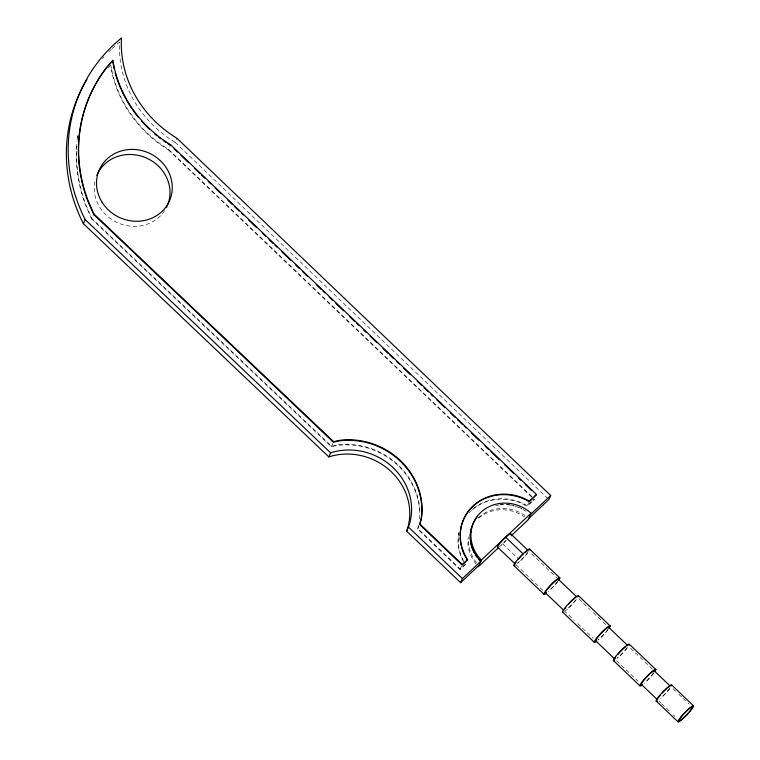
<?xml version="1.0" encoding="UTF-8"?>
<svg xmlns="http://www.w3.org/2000/svg" width="760" height="760" viewBox="0 0 760 760"><rect width="100%" height="100%" fill="white"/><g stroke="black" fill="none" stroke-linecap="round" stroke-linejoin="round"><path stroke-width="0.57" stroke-dasharray="3.8 2.85" d="M465.405 564.442L459.999 569.534L417.667 529.14L418.769 525.188M419.606 518.938A70.167 64.771 24.2 0 0 337.392 445.417L331.331 446.756L91.656 219.023L93.252 215.469M531.696 497.144L168.53 150.043L170.126 146.49M548.017 498.731L175.075 142.272L176.899 138.215M331.331 446.756L332.927 443.194M417.667 529.14L418.808 526.594M459.999 569.534L461.595 565.981M472.416 509.599A46.977 43.367 24.2 0 1 525.492 505.295L527.05 506.388L528.646 502.835M527.62 553.005L524.115 557.156A11.457 1.577 -46.3 0 1 518.025 563.122M108.309 67.972L110.589 65.36L112.014 73.093A123.205 113.743 24.2 0 0 160.35 144.6L168.53 150.043M465.633 563.939L460.227 569.021L417.895 528.628M532.086 501.353L527.278 505.884L525.721 504.792A46.977 43.367 24.2 0 0 470.972 510.587M532.893 500.603L534.489 499.092L527.05 506.388M499.31 546.953L506.056 540.607M531.686 553.859L550.078 571.415M550.914 572.214L556.767 577.799M578.835 598.851L589.95 609.463M593.37 612.731L607.059 625.793M630.534 648.194L652.726 669.38M673.037 688.76L675.545 691.153M678.899 694.355L682.252 697.556M683.088 698.355L688.959 703.959M502.654 543.808L518.614 559.037M516.059 564.813L543.647 591.147M563.996 610.565L574.256 620.359M577.686 623.628L593.085 638.324M616.55 660.725L637.896 681.093M659.072 701.299L660.744 702.905M661.589 703.703L669.968 711.702M673.322 714.903L674.994 716.5M531.924 496.631L168.758 149.53L160.578 144.096A123.205 113.743 24.2 0 1 112.243 72.589L111.017 65.959M91.656 219.023L85.756 205.656A156.227 144.229 24.2 0 1 76.997 141.341M669.75 688.066A9.415 1.292 -46.3 0 1 660.867 697.775M476.672 562.789A36.584 33.772 24.2 0 1 468.502 541.063M478.42 517.693A36.584 33.772 24.2 0 1 525.036 515.65M495.719 505.618A36.584 33.772 24.2 0 1 499.082 504.992M500.232 504.849A36.584 33.772 24.2 0 1 514.054 505.932M515.175 506.245A36.584 33.772 24.2 0 1 521.731 508.839M522.766 509.371A36.584 33.772 24.2 0 1 527.706 512.534M175.075 142.272A112.888 104.224 24.2 0 1 119.653 42.056A166.554 153.757 24.2 0 0 112.09 48.64M102.457 58.491A166.554 153.757 24.2 0 1 104.053 56.734M108.879 51.718A166.554 153.757 24.2 0 1 111.273 49.4M419.9 510.511A70.167 64.771 24.2 0 0 337.62 444.904L331.559 446.243L91.884 218.509L85.984 205.152A156.227 144.229 24.2 0 1 76.94 144.153M463.353 560.424A46.977 43.367 24.2 0 1 458.897 532.76M77.596 137.512A156.227 144.229 24.2 0 1 77.89 135.309M476.102 564.053A36.584 33.772 24.2 0 1 468.331 536.873M478.648 518.234A36.584 33.772 24.2 0 1 524.466 516.914M506.056 540.35A9.415 1.292 -46.3 0 1 501.049 545.253M500.346 504.602A36.584 33.772 24.2 0 1 502.654 504.421M506.103 504.431A36.584 33.772 24.2 0 1 509.589 504.754M510.748 504.934A36.584 33.772 24.2 0 1 514.168 505.675M518.624 507.139A36.584 33.772 24.2 0 1 521.844 508.582M164.711 210.558A38.38 35.435 24.2 0 1 118.341 223.07A38.38 35.435 24.2 0 1 95.028 180.899M528.181 551.323A9.415 1.292 -46.3 0 1 517.303 563.217M557.716 581.723A11.457 1.577 -46.3 0 1 548.121 591.841M557.669 581.106A9.415 1.292 -46.3 0 1 548.786 590.814M576.403 599.554A11.457 1.577 -46.3 0 1 565.098 611.04M608.047 629.755A11.457 1.577 -46.3 0 1 598.452 639.882M608 629.137A9.415 1.292 -46.3 0 1 597.731 639.967M575.358 600.324A9.415 1.292 -46.3 0 1 566.077 609.767M627.2 647.463A9.415 1.292 -46.3 0 1 616.93 658.293M627.247 648.081A11.457 1.577 -46.3 0 1 617.652 658.198M653.714 673.332A11.457 1.577 -46.3 0 1 644.109 683.458M653.667 672.714A9.415 1.292 -46.3 0 1 644.784 682.423M669.664 688.788A11.2 1.539 -46.3 0 1 660.278 698.678M463.676 561.953A46.977 43.367 24.2 0 1 458.878 532.171M469.158 512.667A46.977 43.367 24.2 0 1 470.744 511.09M77.111 140.23A156.227 144.229 24.2 0 1 77.824 134.719"/><path stroke-width="1.14" d="M419.719 524.571L421.401 518.329A70.167 64.771 24.2 0 0 339.673 440.334L333.611 441.674L93.936 213.94L88.037 200.583A156.227 144.229 24.2 0 1 106.789 67.241L112.87 60.287L114.294 68.02A123.205 113.743 24.2 0 0 162.63 139.526L170.81 144.96L536.55 494.522L529.331 501.315L527.772 500.222A46.977 43.367 24.2 0 0 473.024 506.017A46.977 43.367 24.2 0 0 466.545 557.887L467.457 559.873L462.051 564.965L419.719 524.571L421.173 518.842A70.167 64.771 24.2 0 0 339.445 440.847L333.383 442.187L93.708 214.453L87.809 201.086A156.227 144.229 24.2 0 1 106.561 67.754M112.641 60.791L112.87 60.287M478.99 565.364L460.608 582.673L406.647 531.173A59.812 55.214 24.2 0 0 391.352 471.789A59.812 55.214 24.2 0 0 328.814 456.893L83.362 223.668L85.186 219.602A166.554 153.757 24.2 0 1 121.477 38A112.888 104.224 24.2 0 0 176.899 138.215L550.706 495.482L548.881 499.548L528.694 518.558M93.708 214.453L93.936 213.94M170.81 144.96L170.582 145.474L167.855 143.659M333.383 442.187L333.611 441.674M328.814 456.893L330.638 452.827L85.186 219.602M406.647 531.173L408.471 527.107A59.812 55.214 24.2 0 0 393.176 467.733A59.812 55.214 24.2 0 0 330.638 452.827M462.051 564.965L467.685 559.369M460.608 582.673L462.431 578.607L480.814 561.298A36.584 33.772 24.2 0 1 477.27 516.838M481.384 560.034A36.584 33.772 24.2 0 1 480.814 512.364A36.584 33.772 24.2 0 1 531.088 513.228L481.384 560.034L478.42 566.628L498.475 547.741M460.066 535.41A46.977 43.367 24.2 0 1 527.544 500.726L529.102 501.828L529.331 501.315M536.55 494.522L529.102 501.828M531.088 513.228L528.114 519.831L511.147 535.819M107.322 66.88L111.881 61.664M530.518 514.501L550.706 495.482M514.995 565.373L514.13 565.706A11.457 1.577 -46.3 0 1 517.55 559.692L519.45 557.536A11.457 1.577 -46.3 0 1 527.24 550.202L528.561 549.318A11.457 1.577 -46.3 0 1 529.568 550.012M163.314 140.638L166.041 142.452M529.767 549.223L559.864 577.942M578.55 595.774L610.194 625.974M629.394 644.299L655.861 669.55M671.764 685.092L693.557 705.888A11.2 1.539 -46.3 0 1 682.072 719.473A11.2 1.539 -46.3 0 1 681.615 716.119A11.2 1.539 -46.3 0 1 693.557 705.888M510.701 533.833L527.506 549.869M558.438 579.395L577.115 597.217M608.769 627.428L627.969 645.753M654.436 671.004L669.674 685.548M505.618 537.206L523.26 554.049A9.415 1.292 -46.3 0 0 522.13 555.142M497.581 547.181L515.223 564.015M545.319 592.743L563.141 609.757M595.65 640.775L614.85 659.1M641.307 684.351L657.39 699.703A9.415 1.292 -46.3 0 1 657.561 699.058M656.146 700.967L677.939 721.772M513.788 565.468L543.885 594.187M562.571 612.019L594.216 642.228M613.415 660.544L639.882 685.805M419.947 524.058L462.279 564.461M408.471 527.107L462.431 578.607M174.011 148.751L177.441 152.019M180.861 155.296L188.575 162.659M194.57 168.397L199.709 173.309M201.419 174.942L204.848 178.22M208.268 181.488L210.843 183.948M215.127 188.043L221.122 193.772M227.971 200.317L232.256 204.411M234.821 206.872L239.105 210.966M241.68 213.417L243.39 215.052M248.53 219.963L256.234 227.335M262.228 233.064L265.658 236.341M269.087 239.618L273.363 243.703M275.082 245.347L276.792 246.981M281.931 251.892L290.5 260.081M295.64 264.993L299.06 268.27M302.49 271.538L307.629 276.45M316.188 284.639L321.328 289.55M323.048 291.184L324.757 292.828M329.042 296.923L332.462 300.19M335.891 303.468L343.606 310.84M349.6 316.569L354.74 321.48M356.449 323.114L359.014 325.574M363.299 329.659L365.873 332.12M370.158 336.214L377.007 342.76M383.002 348.488L388.141 353.4M389.851 355.043L393.281 358.312M396.701 361.589L399.276 364.049M403.56 368.144L410.409 374.69M417.259 381.235L421.543 385.329M424.118 387.79L428.393 391.884M430.967 394.335L432.677 395.969M436.962 400.064L444.666 407.436M450.67 413.165L454.945 417.259M457.52 419.71L462.659 424.622M464.369 426.265L466.079 427.899M471.219 432.81L478.933 440.183M484.927 445.911L488.357 449.188M490.922 451.639L499.491 459.828M504.631 464.74L514.045 473.746M518.329 477.84L520.904 480.291M525.179 484.386L531.183 490.114M466.317 558.391L467.457 559.873M112.841 61.902L114.066 68.523M658.16 697.994A9.415 1.292 -46.3 0 1 660.478 694.953M662.045 693.186A9.415 1.292 -46.3 0 1 667.042 688.284M668.439 687.163A9.415 1.292 -46.3 0 1 670.234 686.166M480.7 561.554A36.584 33.772 24.2 0 1 478.382 558.98M476.966 557.146A36.584 33.772 24.2 0 1 475.674 555.246M474.515 553.299A36.584 33.772 24.2 0 1 470.221 537.253M470.221 536.161A36.584 33.772 24.2 0 1 471.295 528.618M465.737 557.384A46.977 43.367 24.2 0 1 461.719 547.76M461.159 545.547A46.977 43.367 24.2 0 1 460.094 537.653M160.597 138.691A123.205 113.743 24.2 0 1 158.811 137.322M157.054 135.926A123.205 113.743 24.2 0 1 154.46 133.769M149.464 129.276A123.205 113.743 24.2 0 1 141.692 121.267M138.092 117.03A123.205 113.743 24.2 0 1 132.753 109.962M131.499 108.148A123.205 113.743 24.2 0 1 126.284 99.731M125.751 98.771A123.205 113.743 24.2 0 1 121.343 89.984M120.906 88.986A123.205 113.743 24.2 0 1 115.121 72.694M83.362 223.668A166.554 153.757 24.2 0 1 87.029 79.391M497.857 547.371A9.415 1.292 -46.3 0 1 503.918 538.878A9.415 1.292 -46.3 0 1 510.539 534.489M96.795 175.389A38.38 35.435 24.2 0 1 147.022 158.28A38.38 35.435 24.2 0 1 166.44 207.556M515.385 563.369A9.415 1.292 -46.3 0 1 515.983 562.305M518.311 559.274A9.415 1.292 -46.3 0 1 520.989 556.301M524.865 552.596A9.415 1.292 -46.3 0 1 526.262 551.475M527.355 550.753A9.415 1.292 -46.3 0 1 528.067 550.477M546.421 593.208A11.457 1.577 -46.3 0 1 545.585 591.014A11.457 1.577 -46.3 0 1 556.234 579.785A11.457 1.577 -46.3 0 1 558.933 580.022M546.307 592.658A9.415 1.292 -46.3 0 1 550.8 585.323A9.415 1.292 -46.3 0 1 558.277 580.042M596.752 641.25A11.457 1.577 -46.3 0 1 595.916 639.046A11.457 1.577 -46.3 0 1 606.565 627.817A11.457 1.577 -46.3 0 1 609.264 628.054M562.913 612.256A11.457 1.577 -46.3 0 1 570.285 601.91A11.457 1.577 -46.3 0 1 578.341 596.562M595.925 640.965A9.415 1.292 -46.3 0 1 601.986 632.472A9.415 1.292 -46.3 0 1 608.608 628.073M564.765 608.855A9.415 1.292 -46.3 0 1 565.763 607.458M568.642 604.048A9.415 1.292 -46.3 0 1 575.035 598.025M615.011 658.445A9.415 1.292 -46.3 0 1 615.609 657.39M617.937 654.35A9.415 1.292 -46.3 0 1 625.889 646.551M614.621 660.45A11.457 1.577 -46.3 0 1 620.093 651.519A11.457 1.577 -46.3 0 1 629.194 645.088M642.409 684.827A11.457 1.577 -46.3 0 1 641.573 682.622A11.457 1.577 -46.3 0 1 652.232 671.394A11.457 1.577 -46.3 0 1 654.93 671.631M642.295 684.275A9.415 1.292 -46.3 0 1 646.788 676.932A9.415 1.292 -46.3 0 1 654.265 671.65M657.324 700.872A11.2 1.539 -46.3 0 1 662.672 692.142A11.2 1.539 -46.3 0 1 671.564 685.862M682.66 718.57A9.415 1.292 -46.3 0 0 692.312 707.151A9.415 1.292 -46.3 0 0 682.271 715.758A9.415 1.292 -46.3 0 0 682.66 718.57M101.973 202.093A38.38 35.435 24.2 0 0 167.599 204.497A38.38 35.435 24.2 0 0 133.589 149.425A38.38 35.435 24.2 0 0 101.973 202.093"/></g></svg>
